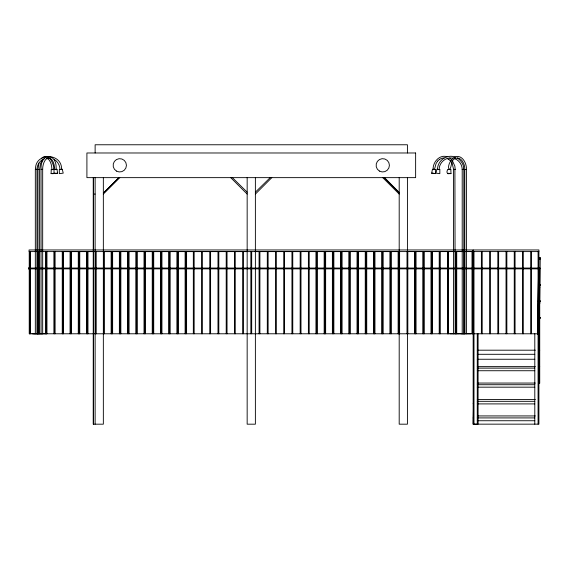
<?xml version="1.0" encoding="UTF-8"?>
<svg xmlns="http://www.w3.org/2000/svg" width="569" height="569" viewBox="0 0 569 569"><rect width="100%" height="100%" fill="white"/><g stroke="black" fill="none" stroke-linecap="round" stroke-linejoin="round"><path stroke-width="0.85" d="M466.402 333.783L466.402 169.427C466.921 163.459 462.042 154.185 454.951 156.895C451.068 158.481 446.701 166.674 449.304 169.576C451.878 168.637 450.605 158.758 455.677 158.353C460.79 156.212 465.186 163.886 464.766 169.42L464.766 250.268M537.719 334.664L538.566 267.217M537.755 333.754L538.559 269.749M538.58 268.006L538.679 257.7L540.244 257.7L540.251 259.066L538.687 259.066M539.697 303.668L540.244 257.7M56.082 173.253L51.096 173.659L51.238 169.598L54.183 169.406L53.351 169.598M53.991 173.616L54.027 169.519L54.837 169.327M473.159 403.606L473.529 403.606L473.159 424.154L538.907 424.154L538.907 268.86M41.089 333.783L41.032 169.37C40.257 152.015 57.59 152.784 56.047 169.448M42.22 169.363L42.455 169.519M42.675 333.704L42.675 169.342C42.504 164.811 44.83 158.054 48.678 157.905M37.959 333.783L37.959 169.448L38.92 163.125M39.602 333.783L39.602 169.42L40.499 163.538L42.803 159.434M433.116 169.327C432.796 162.129 439.488 154.256 447.092 156.738M434.453 169.519L436.039 163.609L437.568 161.198M539.668 303.775L539.675 303.227M35.733 169.363L36.942 169.526M36.971 333.704L36.971 169.342C37.056 164.868 39.844 160.43 44.105 158.872M437.554 169.313C437.348 160.408 447.604 153.488 455.698 157.364M439.176 169.526C439.019 162.528 446.068 156.546 452.938 158.196M449.403 173.694C446.16 174.939 446.324 169.27 448.735 169.313M434.197 169.391L435.377 169.555L435.491 173.616L431.643 173.211L432.468 169.256L434.04 169.327M539.725 287.708L539.725 287.16M39.581 169.576L38.002 169.477L39.602 169.42M41.615 158.317C43.166 156.631 45.691 155.806 47.839 156.816M103.971 192.621L118.957 177.642M103.345 194.072L119.782 177.642M255.381 194.072L271.818 177.642M103.345 193.069L118.878 177.642M255.381 192.187L270.175 177.642M437.504 161.255L439.567 159.348M55.058 169.526L54.958 169.391M55.961 169.235L56.971 169.327L55.029 169.605M53.785 173.524L54.859 173.268M56.971 169.327L57.682 173.268L51.943 173.545L52.412 173.616M52.099 169.605C56.224 170.088 51.502 159.925 49.773 158.203M51.068 173.602L54.489 173.232M439.488 159.42L441.679 158.296L444.154 157.905M449.489 173.609L450.1 173.573L447.952 173.374L450.975 173.659L450.847 169.64L449.517 169.59M466.324 169.477L465.527 169.427M435.399 169.59L434.574 169.59M431.615 173.175L435.491 173.616M41.302 169.448L42.014 169.342M455.115 169.363L453.763 169.448M56.466 173.431L56.551 173.253M53.493 173.545L53.991 173.353M465.321 169.448L464.788 169.555L465.236 169.605M46.985 158.104L50.712 158.196M462.234 169.526L463.244 169.391M463.614 169.342C464.176 165.159 461.118 160.28 457.284 158.026M56.16 169.519L55.413 169.59M56.608 173.524L55.122 173.637M53.379 173.659L52.369 173.723M454.908 169.313L455.193 333.704M52.227 169.69L51.238 169.598M55.25 169.519L54.055 169.555M36.971 169.342L35.328 169.342L35.328 333.704M41.032 169.342L42.675 169.342M450.74 161.198L452.27 163.609L453.55 169.342L455.193 169.342L454.83 166.041L452.462 160.871M454.375 158.587C458.963 160.003 462.135 164.583 462.206 169.342L463.849 169.342L463.877 333.783M464.766 169.42L466.388 169.42M93.487 194.072L95.13 194.072M93.259 251.598L63.074 251.605L63.074 333.783M104.803 251.598L246.854 251.59M254.841 251.59L399.559 251.583M407.546 251.583L464.368 251.576M466.139 251.576L472.355 251.576M538.907 251.605L29.055 251.605L29.055 249.962L538.907 249.962L538.907 268.042M539.725 284.443L540.55 284.443L540.55 285.268L539.725 285.268M539.725 300.88L540.55 300.88L540.55 301.698L539.725 301.698M538.167 301.044L538.907 301.044M538.082 317.317L538.907 317.317M539.725 317.481L540.55 317.481L540.55 318.299L539.725 318.299M464.837 333.704L460.051 333.783M538.907 333.783L29.275 333.783L29.275 251.605M477.27 350.191L535.351 350.191M538.907 350.191L539.725 350.191M477.27 354.295L534.796 354.295M477.27 359.252L534.796 359.252M477.27 366.628L535.351 366.628M538.907 366.592L539.725 366.628M477.27 368.129L534.796 368.129M477.27 370.732L534.796 370.732M477.27 383.058L535.351 383.058M538.907 383.229L539.725 383.229L539.725 268.006L538.907 268.006M477.27 384.722L534.796 384.722M477.27 387.169L534.796 387.169M477.27 399.495L535.351 399.495M477.27 401.323L534.796 401.323M477.27 403.905L534.796 403.905M477.562 415.932L535.351 415.932M473.159 417.916L473.529 417.916M477.27 417.916L534.796 417.916M477.27 420.74L534.796 420.74M477.27 424.232L473.159 424.232L473.159 249.962M538.082 333.754L538.494 333.754M55.15 173.531L54.766 173.253M433.258 169.313L434.417 169.37M448.664 173.253L450.975 173.659M57.192 173.147L57.682 173.268M449.268 169.64L447.931 169.406M35.562 169.342C34.595 152.663 61.843 152.122 61.623 169.313M449.859 169.406L450.826 169.598M48.5 157.876C53.13 158.289 54.56 164.932 54.688 169.47M447.284 158.651L448.82 159.42M47.106 158.274C50.776 160.358 51.765 165.302 51.9 169.555M54.233 159.448C57.746 161.553 59.944 165.437 60.001 169.526M449.716 158.047L452.035 160.195M448.742 159.348L450.804 161.255M232.372 177.642L247.159 192.187M399.196 192.429L384.402 177.642L399.196 192.848M382.759 177.642L399.196 194.072M230.73 177.642L247.159 194.072M538.082 251.605L538.082 424.182M534.796 333.754L534.796 424.182M531.51 251.605L531.51 333.783M530.685 251.605L530.685 333.783M523.295 251.605L523.295 333.783M522.47 251.605L522.47 333.783M515.073 251.605L515.073 333.783M514.255 251.605L514.255 333.783M506.858 251.605L506.858 333.783M506.033 251.605L506.033 333.783M498.636 251.605L498.636 333.783M497.818 251.605L497.818 333.783M490.421 251.605L490.421 333.783M489.596 251.605L489.596 333.783M482.199 251.605L482.199 333.783M481.381 251.605L481.381 333.783M478.095 333.754L478.095 424.154M477.27 333.754L477.27 424.154M473.984 251.605L473.984 424.154M472.448 251.605L472.448 333.783M472.341 250.844L472.341 333.783M472.092 251.605L472.092 333.783M470.968 333.783L461.445 333.783M464.944 251.605L464.944 333.783M464.119 251.605L464.119 333.783M462.206 169.342L462.206 333.704M459.475 333.783L449.958 333.783M456.722 251.605L456.722 333.783M455.904 251.605L455.911 333.783M455.655 251.605L455.655 333.783M453.55 169.342L453.521 333.783M448.507 251.605L448.507 333.783M448.258 251.605L448.258 333.783M447.682 251.605L447.682 333.783M447.44 251.605L447.44 333.783M440.292 251.605L440.292 333.783M439.88 268.042L439.88 268.86M439.467 251.605L439.467 333.783M439.218 251.605L439.218 333.783M432.483 251.605L432.483 333.783M431.821 251.605L431.821 333.783M431.658 251.605L431.658 333.783M431.003 251.605L431.003 333.783M424.261 251.605L424.261 333.783M423.606 251.605L423.606 333.783M423.443 251.605L423.443 333.783M422.781 251.605L422.781 333.783M416.046 251.605L416.046 333.783M415.391 251.605L415.391 333.783M415.221 251.605L415.221 333.783M414.566 251.605L414.566 333.783M407.824 251.605L407.824 333.783M407.418 152.983L407.418 144.768L95.13 144.768L95.13 152.983M407.418 177.642L407.418 250.36M407.418 333.726L407.418 424.182L399.196 424.182L399.196 177.642M407.006 251.605L407.006 333.783M399.609 251.605L399.609 333.783M398.954 251.605L398.954 333.783M398.784 251.605L398.784 333.783M398.129 251.605L398.129 333.783M391.394 251.605L391.394 333.783M390.569 251.605L390.569 333.783M389.914 251.605L389.914 333.783M383.172 251.605L383.172 333.783M382.517 251.605L382.517 333.783M382.354 251.605L382.354 333.783M381.692 251.605L381.692 333.783M374.957 251.605L374.957 333.783M374.295 251.605L374.295 333.783M374.132 251.605L374.132 333.783M373.477 251.605L373.477 333.783M366.735 251.605L366.735 333.783M366.08 251.605L366.08 333.783M365.917 251.605L365.917 333.783M365.255 251.605L365.255 333.783M358.52 251.605L358.52 333.783M357.858 251.605L357.858 333.783M357.695 251.605L357.695 333.783M357.04 251.605L357.04 333.783M350.298 251.605L350.298 333.783M349.643 251.605L349.643 333.783M349.48 251.605L349.48 333.783M348.818 251.605L348.818 333.783M342.083 251.605L342.083 333.783M341.421 251.605L341.421 333.783M341.258 251.605L341.258 333.783M340.603 251.605L340.603 333.783M333.861 251.605L333.861 333.783M333.043 251.605L333.043 333.783M332.381 251.605L332.381 333.783M325.646 251.605L325.646 333.783M324.991 251.605L324.991 333.783M324.821 251.605L324.821 333.783M324.166 251.605L324.166 333.783M317.431 251.605L317.431 333.783M316.606 251.605L316.606 333.783M315.951 251.605L315.951 333.783M309.209 251.605L309.209 333.783M308.391 251.605L308.391 333.783M300.994 251.605L300.994 333.783M300.169 251.605L300.169 333.783M292.772 251.605L292.772 333.783M291.954 251.605L291.954 333.783M284.557 251.605L284.557 333.783M283.732 251.605L283.732 333.783M276.335 251.605L276.335 333.783M275.517 251.605L275.517 333.783M268.12 251.605L268.12 333.783M267.295 251.605L267.295 333.783M259.898 251.605L259.898 333.783M259.08 251.605L259.08 333.783M255.381 177.642L255.381 424.182L247.159 424.182L247.159 177.642M251.683 251.605L251.683 333.783M250.858 251.605L250.858 333.783M243.468 251.605L243.461 333.783M242.643 251.605L242.643 333.783M235.246 251.605L235.246 333.783M234.428 251.605L234.428 333.783M227.031 251.605L227.031 333.783M226.206 251.605L226.206 333.783M218.809 251.605L218.809 333.783M217.991 251.605L217.991 333.783M210.594 251.605L210.594 333.783M209.769 251.605L209.769 333.783M202.372 251.605L202.372 333.783M201.554 251.605L201.554 333.783M194.157 251.605L194.157 333.783M193.993 268.042L193.993 268.86M193.332 251.605L193.332 333.783M186.596 251.605L186.596 333.783M185.771 251.605L185.771 333.783M185.117 251.605L185.117 333.783M178.374 251.605L178.374 333.783M177.72 251.605L177.72 333.783M177.556 251.605L177.556 333.783M176.895 251.605L176.895 333.783M170.159 251.605L170.159 333.783M169.498 251.605L169.498 333.783M169.334 251.605L169.334 333.783M168.68 251.605L168.68 333.783M161.937 251.605L161.937 333.783M161.283 251.605L161.283 333.783M161.119 251.605L161.119 333.783M160.458 251.605L160.458 333.783M153.722 251.605L153.722 333.783M153.068 251.605L153.068 333.783M152.897 251.605L152.897 333.783M152.243 251.605L152.243 333.783M145.508 251.605L145.508 333.783M144.682 251.605L144.682 333.783M144.028 251.605L144.028 333.783M137.285 251.605L137.285 333.783M136.631 251.605L136.631 333.783M136.468 251.605L136.468 333.783M135.806 251.605L135.806 333.783M129.071 251.605L129.071 333.783M128.245 251.605L128.245 333.783M127.591 251.605L127.591 333.783M120.848 251.605L120.848 333.783M120.194 251.605L120.194 333.783M120.031 251.605L120.031 333.783M119.369 251.605L119.369 333.783M112.634 251.605L112.634 333.783M111.972 251.605L111.972 333.783M111.808 251.605L111.808 333.783M111.154 251.605L111.154 333.783M104.412 251.605L104.412 333.783M103.594 251.605L103.594 333.783M103.345 177.642L103.345 424.182L93.238 424.182L93.238 177.642M96.197 251.605L96.197 333.783M95.372 251.605L95.372 333.783M95.13 177.642L95.13 424.182M93.487 177.642L93.401 424.182M87.975 251.605L87.975 333.783M87.32 251.605L87.32 333.783M87.157 251.605L87.157 333.783M86.495 251.605L86.495 333.783M79.76 251.605L79.76 333.783M79.105 251.605L79.105 333.783M78.935 251.605L78.935 333.783M78.28 251.605L78.28 333.783M71.538 251.605L71.538 333.783M70.72 251.605L70.72 333.783M70.065 251.605L70.065 333.783M63.323 251.605L63.323 333.783M62.498 251.605L62.498 333.783M62.256 251.605L62.256 333.783M55.108 251.605L55.108 333.783M54.283 251.605L54.283 333.783M54.034 251.605L54.034 333.783M46.886 251.605L46.886 333.783M46.637 251.605L46.637 333.783M46.402 333.783L31.942 333.783M46.068 251.605L46.068 333.783M45.819 251.605L45.819 333.783M42.853 333.783L33.535 333.783M38.671 251.605L38.671 333.783M37.846 251.605L37.846 333.783M37.597 251.605L37.59 333.868M30.207 251.605L30.207 333.783M30.093 251.605L30.093 333.783M29.844 251.605L29.844 333.783M29.631 268.042L29.631 268.86M29.382 251.605L29.382 333.783M28.557 268.042L28.557 268.86M439.844 169.612L439.83 173.652L435.954 173.14L436.907 169.228L439.844 169.612M432.525 173.253L434.609 173.517L432.525 173.253M62.27 169.228L59.332 169.612L59.347 173.652L63.223 173.14L62.27 169.228M415.633 152.983L86.908 152.983L86.908 177.642L415.633 177.642L415.633 152.983M539.853 268.042L28.45 268.042L28.45 268.86L539.853 268.86L539.853 268.042M116.453 171.077A6.657 6.657 0 0 0 126.439 165.309A6.657 6.657 0 0 0 116.453 159.548A6.657 6.657 0 0 0 116.453 171.077M379.431 171.077A6.657 6.657 0 0 0 389.416 165.309A6.657 6.657 0 0 0 379.431 159.548A6.657 6.657 0 0 0 379.431 171.077"/></g></svg>
